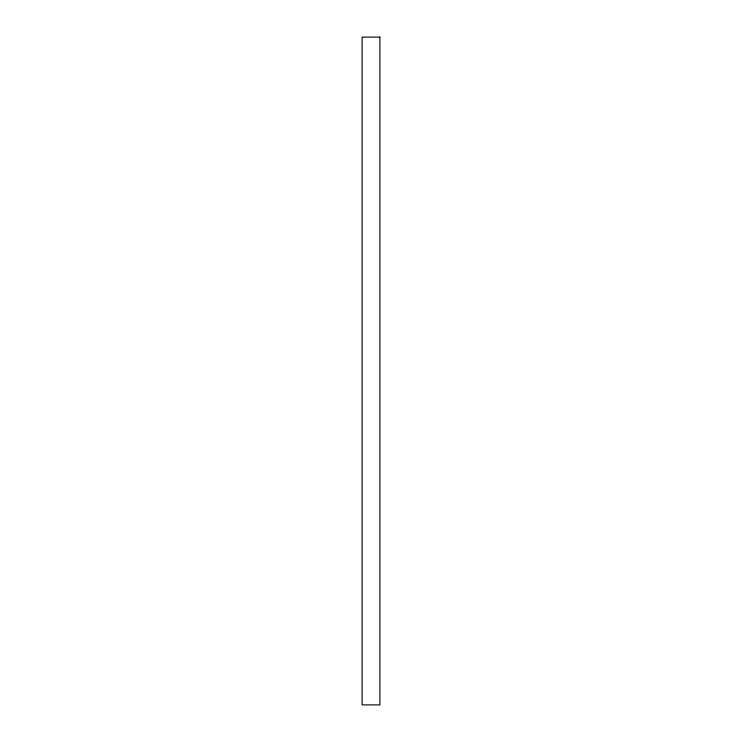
<?xml version="1.0" encoding="UTF-8"?>
<svg xmlns="http://www.w3.org/2000/svg" width="742" height="742" viewBox="0 0 742 742"><rect width="100%" height="100%" fill="white"/><g stroke="black" fill="none" stroke-linecap="round" stroke-linejoin="round"><path stroke-width="1.11" d="M379.904 37.1L362.096 37.1L362.096 704.9L379.904 704.9L379.904 37.1"/></g></svg>
